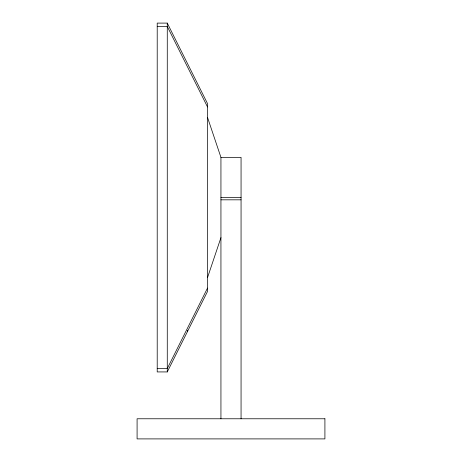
<?xml version="1.0" encoding="UTF-8"?>
<svg xmlns="http://www.w3.org/2000/svg" width="462" height="462" viewBox="0 0 462 462"><rect width="100%" height="100%" fill="white"/><g stroke="black" fill="none" stroke-linecap="round" stroke-linejoin="round"><path stroke-width="0.69" d="M207.519 277.581L220.94 237.653M207.519 288.074L167.273 368.572L157.213 368.572M167.273 371.927L207.519 291.43L207.519 103.598L167.273 23.1L157.213 23.1L157.213 371.927L167.273 371.927L167.273 23.1M157.213 26.455L167.273 26.455L207.519 106.953M207.519 117.44L220.94 157.369L241.06 157.369L241.06 418.774M220.94 197.511L241.06 197.511M220.94 199.827L241.06 199.827M220.94 157.369L220.94 418.774M187.399 330.238L187.399 331.676M324.913 418.774L137.087 418.774L137.087 438.9L324.913 438.9L324.913 418.774"/></g></svg>
